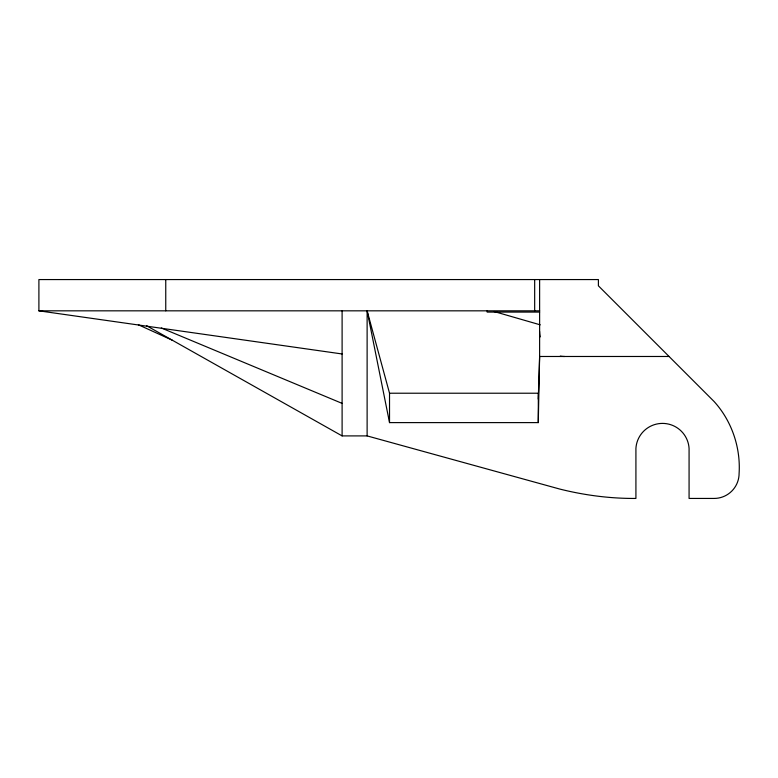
<?xml version="1.0" encoding="UTF-8"?>
<svg xmlns="http://www.w3.org/2000/svg" width="778" height="778" viewBox="0 0 778 778"><rect width="100%" height="100%" fill="white"/><g stroke="black" fill="none" stroke-linecap="round" stroke-linejoin="round"><path stroke-width="1.17" d="M367.119 310.83L389.525 422.61L538.269 422.61L538.347 393.221L389.525 393.221L367.119 310.83L367.119 435.904L559.722 489.051C584.599 495.275 610.263 498.63 635.918 498.435L635.918 448.41A26.627 26.627 0 0 1 662.496 423.397A26.627 26.627 0 0 1 689.075 448.41L689.075 498.435L714.087 498.435A25.013 25.013 0 0 0 739.1 473.423C740.744 447.389 731.651 420.81 714.087 401.506L598.399 285.818L598.399 279.565L38.9 279.565L38.9 310.83L342.106 353.971M538.269 422.61L539.621 356.48L539.621 279.565M38.9 310.83L539.621 310.83M539.621 312.085L487.164 312.085L487.164 310.83M669.061 356.48L539.621 356.48L538.269 399.095M146.634 325.739L342.106 435.904L367.119 435.904M494.001 311.501L540.243 324.844M161.318 327.985L342.106 403.383M138.367 324.766L172.288 340.2M534.671 279.565L534.671 310.83M389.525 393.221L389.525 422.61M342.106 310.83L342.106 435.904M165.753 279.565L165.753 310.83M564.634 356.48A25.013 25.013 0 0 1 560.286 356.1M540.214 336.893A25.013 25.013 0 0 1 539.621 331.467"/></g></svg>
